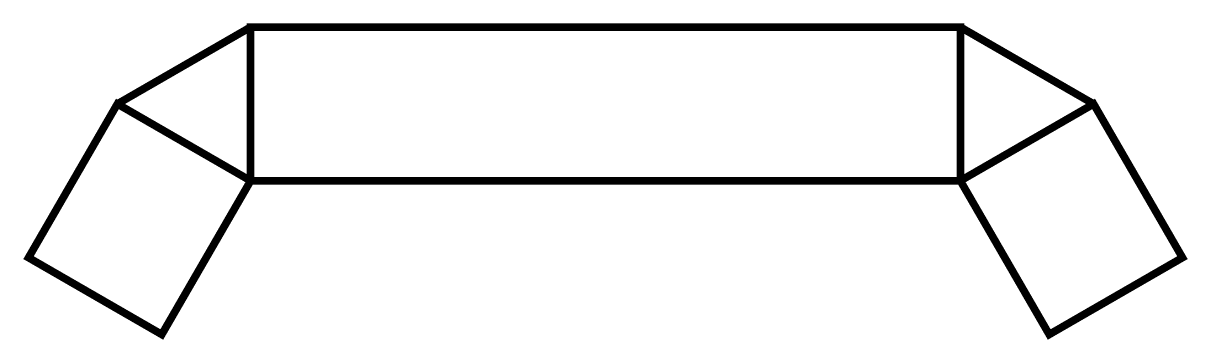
# Model space of a CAD drawing. Header units: millimetres. Extents: x -7.6 to 7.6, y -4.1 to 0.1.
import ezdxf

# ---------------------------------------------------------------- set-up
doc = ezdxf.new("R2010")
doc.units = ezdxf.units.MM

msp = doc.modelspace()

# ---------------------------------------------------------------- linework, layer by layer
at = {"color": 0, "const_width": 0.1}
for points in [[(-4.613, 0), (-6.345, -1)], [(4.613, 0), (6.345, -1)]]:
    msp.add_lwpolyline(points, dxfattribs=at)
for points in [[(-4.613, 0), (4.613, 0), (4.613, -2), (-4.613, -2)], [(-7.5, -3), (-6.345, -1), (-4.613, -2), (-5.768, -4)], [(7.5, -3), (6.345, -1), (4.613, -2), (5.768, -4)]]:
    msp.add_lwpolyline(points, close=True, dxfattribs=at)

doc.saveas('drawing.dxf')
